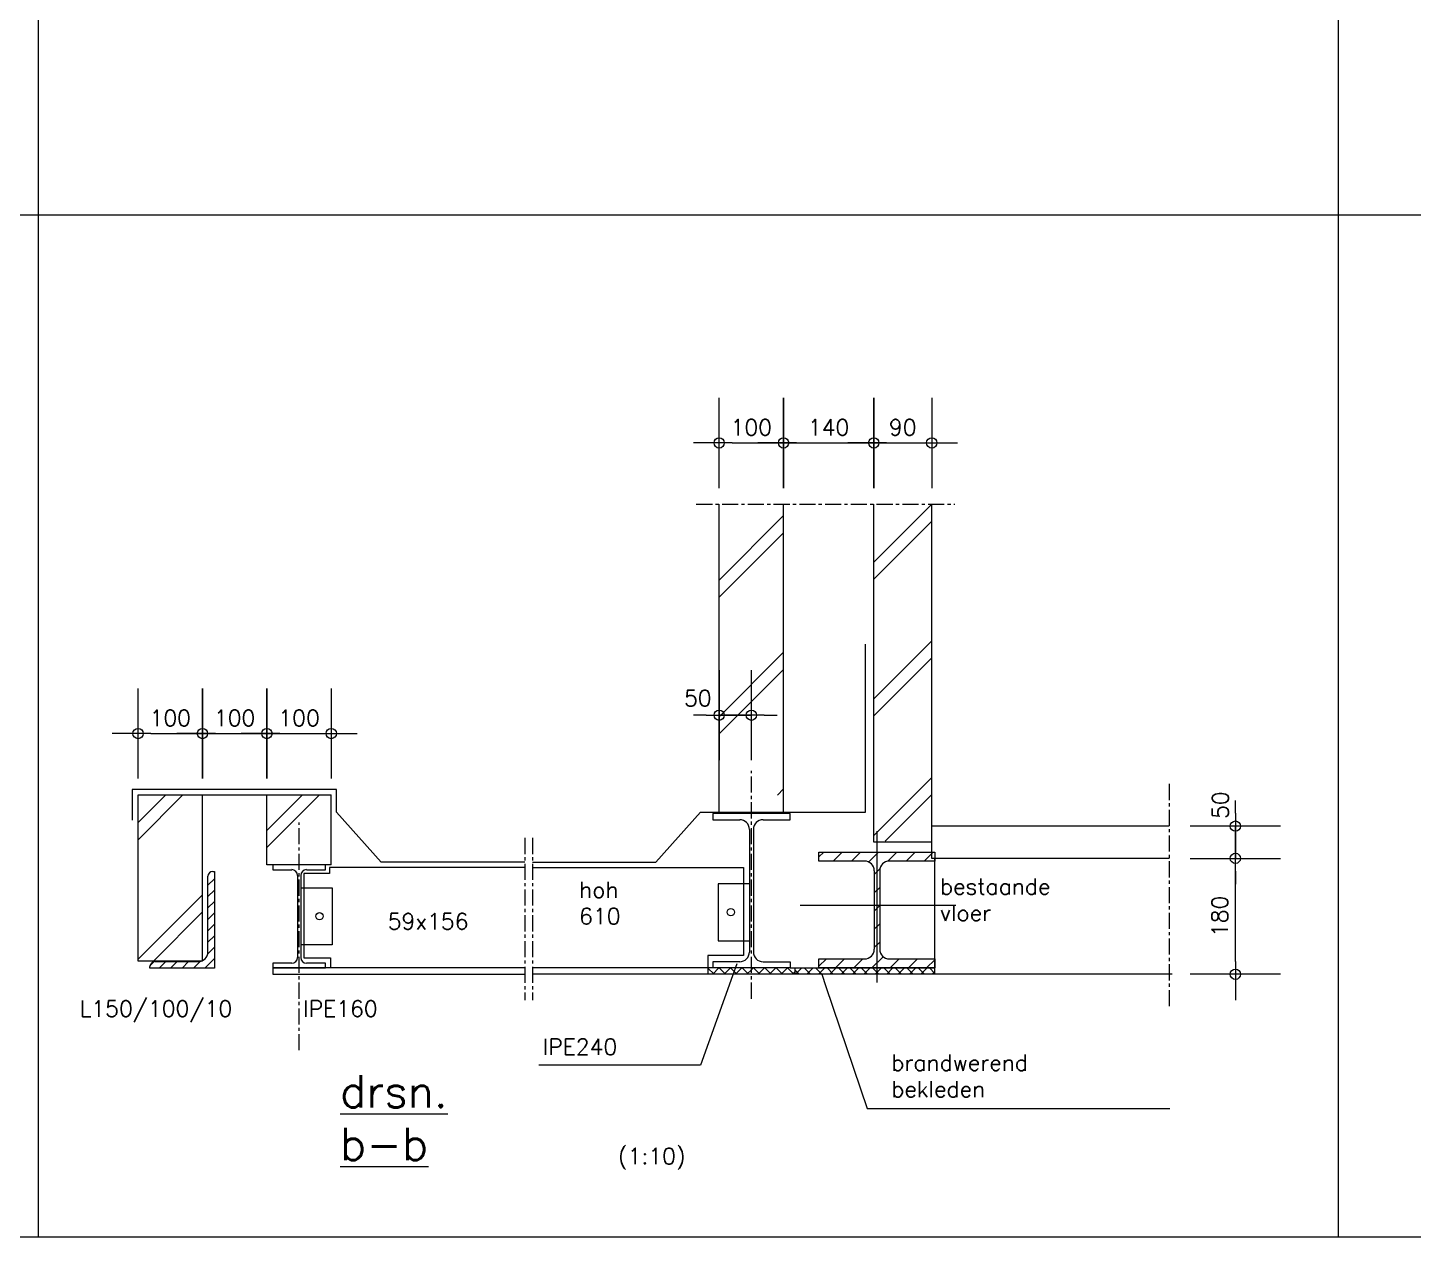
# Model space of a CAD drawing. Header units: millimetres. Extents: x -14163 to 55687, y -143 to 37302.
# Drawn here: x 24240 to 26391, y 26912 to 28790 of the extents above; entities that cross this region are included whole.
import ezdxf

# ---------------------------------------------------------------- set-up
doc = ezdxf.new("R2010")
doc.units = ezdxf.units.MM
doc.linetypes.add('IMPORT-CENTER _3_', pattern=[1016, 635, -127, 127, -127])
for name, color, linetype, lineweight in [('ARCERING', 55, 'Continuous', 13), ('AS', 1, 'IMPORT-CENTER _3_', 13), ('doorbraakdetails_dwg', 8, 'Continuous', 13), ('MAATVOERING', 1, 'Continuous', 13), ('STEEL_OUTLINE', 2, 'Continuous', 13)]:
    doc.layers.add(name, color=color, linetype=linetype, lineweight=lineweight)
doc.styles.add('RomanS', font='romans__.ttf', dxfattribs={"height": 635})
doc.styles.add('RomanS_1', font='romans__.ttf', dxfattribs={"height": 1270})

# ---------------------------------------------------------------- blocks, each defined once
blk = doc.blocks.new('doorbraakdetails_dwg_DOT2035-5098676-Details Constructie')
at = {"color": 250, "lineweight": 13}
for p, q in [((0, 17.78), (0, -17.78)), ((-5.08, 0), (10.16, 0))]:
    blk.add_line(p, q, dxfattribs=at)
blk.add_circle((0, 0), 2.03, dxfattribs=at)
blk = doc.blocks.new('doorbraakdetails_dwg-4168051-Details Constructie')
at = {"layer": 'ARCERING'}
h = blk.add_hatch(dxfattribs=at)
h.set_pattern_fill('FP_52', color=1, style=0, pattern_type=2)
h.set_pattern_definition([(45, (132672.93, -136618.9), (-224.5064, 224.5064), [])])
h.paths.add_polyline_path([(232740, 13157), (235280, 13157), (235280, 16967), (235217, 16967), (235174, 16963), (235134, 16949), (235098, 16926), (235068, 16896), (235045, 16860), (235031, 16819), (235026, 16777), (235026, 13792), (235020, 13726), (235003, 13662), (234975, 13602), (234937, 13548), (234890, 13501), (234836, 13462), (234776, 13434), (234711, 13417), (234645, 13411), (232931, 13411), (232888, 13407), (232848, 13393), (232812, 13370), (232782, 13340), (232759, 13304), (232745, 13263), (232740, 13221)])
at = {"color": 250, "lineweight": 13}
for p, q in [((255693, 33861), (257217, 33861)), ((258233, 33861), (260773, 33861)), ((261789, 33861), (263059, 33861)), ((254677, 23125), (254169, 23125)), ((256963, 23125), (257471, 23125)), ((232779, 22402), (234303, 22402)), ((235319, 22402), (236843, 22402)), ((237859, 22402), (239383, 22402)), ((275540, 19260), (275540, 19768))]:
    blk.add_line(p, q, dxfattribs=at)
at = {"color": 2, "lineweight": 13}
for p, q in [((232271, 19982), (239891, 19982)), ((256377, 18625), (256377, 13789)), ((256534, 18625), (256534, 13789)), ((239891, 17223), (237351, 17223)), ((261300, 16995), (261300, 13896)), ((261516, 16995), (261516, 13896)), ((235026, 13792), (235026, 16777)), ((234811, 13433), (232271, 13433)), ((232931, 13411), (234645, 13411)), ((258167, 13159), (258167, 12910)), ((263694, 12910), (247822, 12910))]:
    blk.add_line(p, q, dxfattribs=at)
at = {"color": 1, "lineweight": 13}
for p, q in [((272927, 18752), (263567, 18752)), ((263567, 18117), (261281, 18117)), ((261408, 18548), (261408, 12591)), ((259122, 17536), (259318, 17731)), ((259680, 17376), (260036, 17731)), ((260399, 17376), (260754, 17731)), ((261081, 17340), (261473, 17731)), ((261830, 17370), (262191, 17731)), ((262554, 17376), (262910, 17731)), ((263273, 17376), (263628, 17731)), ((261300, 16840), (261522, 17062)), ((272927, 17482), (263567, 17482)), ((261300, 16122), (261516, 16338)), ((264522, 15619), (258378, 15619)), ((261300, 15403), (261516, 15619)), ((261300, 14685), (261516, 14901)), ((261300, 13967), (261516, 14182)), ((259122, 13225), (259412, 13515)), ((259775, 13159), (260130, 13515)), ((260493, 13159), (260849, 13515)), ((261211, 13159), (261654, 13602)), ((261930, 13159), (262285, 13515)), ((262648, 13159), (263004, 13515)), ((263367, 13159), (263694, 13487)), ((273054, 12910), (263694, 12910))]:
    blk.add_line(p, q, dxfattribs=at)
at = {"color": 250, "lineweight": 13, "flags": 128}
for points in [[(256455, 23125), (255185, 23125)], [(275540, 18752), (275540, 17482)]]:
    blk.add_lwpolyline(points, close=True, dxfattribs=at)
at = {"color": 2, "lineweight": 13, "flags": 128}
for points in [[(256915, 19006), (257979, 19006), (257979, 19255), (254931, 19255), (254931, 19006), (255996, 19006)], [(260919, 17376), (259122, 17376), (259122, 17731), (263694, 17731), (263694, 17376), (261897, 17376)], [(235217, 16967), (235280, 16967), (235280, 13157), (232740, 13157), (232740, 13221)], [(247517, 17122), (239815, 17122), (239815, 16889), (238810, 16889), (238810, 13563), (239855, 13563), (239855, 13159)], [(247822, 17122), (256144, 17122), (256144, 13652), (254745, 13652), (254745, 13159), (254745, 12910)], [(247517, 13159), (237580, 13159), (237580, 12910), (247517, 12910)], [(255996, 13408), (254931, 13408), (254931, 13159), (254745, 13159), (247822, 13159)], [(256915, 13408), (257979, 13408), (257979, 13159), (254931, 13159)], [(257979, 13159), (263694, 13159), (259122, 13159), (259122, 13515), (260919, 13515)], [(261897, 13515), (263694, 13515), (263694, 13159)]]:
    blk.add_lwpolyline(points, dxfattribs=at)
at = {"color": 250, "lineweight": 13, "flags": 128}
for points in [[(275540, 13418), (275540, 16974), (275540, 16466)], [(256377, 16479), (255151, 16479), (255151, 14229), (256377, 14229)], [(238698, 16321), (239923, 16321), (239923, 14071), (238698, 14071)], [(255885, 13326), (255713, 12848), (254444, 9331), (248081, 9331)], [(259228, 12910), (259392, 12429), (261028, 7620), (272953, 7620)]]:
    blk.add_lwpolyline(points, dxfattribs=at)
at = {"color": 250, "lineweight": 13}
for centre in [(239428, 15200), (255646, 15358)]:
    blk.add_circle(centre, 142, dxfattribs=at)
at = {"color": 2, "lineweight": 13}
for centre, radius, start, end in [((255996, 18625), 381, 0, 90), ((256915, 18625), 381, 90, 180), ((235217, 16777), 190, 90, 180), ((260919, 16995), 381, 0, 90), ((261897, 16995), 381, 90, 180), ((234645, 13792), 381, 270, 360), ((255996, 13789), 381, 270, 360), ((256915, 13789), 381, 180, 270), ((260919, 13896), 381, 270, 360), ((261897, 13896), 381, 180, 270), ((232931, 13221), 190, 90, 180)]:
    blk.add_arc(centre, radius, start, end, dxfattribs=at)
at = {"layer": 'ARCERING'}
for p, q in [((261281, 29161), (263567, 31447)), ((255185, 28453), (257725, 30993)), ((261281, 28487), (263567, 30773)), ((255185, 27779), (257725, 30319)), ((261281, 23773), (263567, 26059)), ((255185, 23065), (257725, 25605)), ((261281, 23099), (263567, 25385)), ((255185, 22391), (257725, 24931)), ((257484, 19976), (257725, 20217)), ((261281, 18385), (263567, 20671)), ((232271, 18216), (234037, 19982)), ((232271, 18890), (233363, 19982)), ((237351, 17908), (239425, 19982)), ((237351, 18582), (238751, 19982)), ((261731, 18160), (263567, 19997)), ((232271, 13502), (234811, 16042)), ((232876, 13433), (234811, 15368)), ((254989, 12910), (254745, 13154)), ((254931, 12910), (255179, 13159)), ((255438, 12910), (255189, 13159)), ((255380, 12910), (255628, 13159)), ((255887, 12910), (255638, 13159)), ((255829, 12910), (256078, 13159)), ((256336, 12910), (256087, 13159)), ((256785, 12910), (256536, 13159)), ((256727, 12910), (256976, 13159)), ((257234, 12910), (256985, 13159)), ((257176, 12910), (257425, 13159)), ((257683, 12910), (257434, 13159)), ((257625, 12910), (257874, 13159)), ((258132, 12910), (257883, 13159)), ((258199, 12910), (258448, 13159)), ((258789, 12910), (258540, 13159)), ((258648, 12910), (258897, 13159)), ((259238, 12910), (258989, 13159)), ((259097, 12910), (259346, 13159)), ((259687, 12910), (259438, 13159)), ((259546, 12910), (259795, 13159)), ((260136, 12910), (259887, 13159)), ((259995, 12910), (260244, 13159)), ((260585, 12910), (260336, 13159)), ((260444, 12910), (260693, 13159)), ((261034, 12910), (260785, 13159)), ((260893, 12910), (261142, 13159)), ((261483, 12910), (261234, 13159)), ((261342, 12910), (261591, 13159)), ((261932, 12910), (261683, 13159)), ((261791, 12910), (262040, 13159)), ((262381, 12910), (262132, 13159)), ((262240, 12910), (262489, 13159)), ((262830, 12910), (262581, 13159)), ((262689, 12910), (262938, 13159)), ((263279, 12910), (263030, 13159)), ((263138, 12910), (263387, 13159)), ((263694, 12944), (263479, 13159)), ((258074, 12910), (258167, 13003)), ((258340, 12910), (258167, 13084)), ((263587, 12910), (263694, 13018))]:
    blk.add_line(p, q, dxfattribs=at)
at = {"layer": 'ARCERING', "flags": 128}
for points in [[(247822, 17330), (252685, 17330), (254445, 19298), (260955, 19298), (260955, 25927)], [(247517, 17330), (241852, 17330), (240092, 19298), (240092, 20198), (232036, 20198), (232036, 18981)], [(256278, 12910), (256455, 13088), (256527, 13159)]]:
    blk.add_lwpolyline(points, dxfattribs=at)
at = {"layer": 'AS'}
for p, q in [((254283, 31441), (264474, 31441)), ((256455, 11946), (256455, 20933)), ((272927, 20416), (272927, 11642)), ((238621, 9914), (238621, 18901)), ((247517, 18285), (247517, 11891)), ((247822, 18285), (247822, 11891))]:
    blk.add_line(p, q, dxfattribs=at)
at = {"layer": 'MAATVOERING'}
for p, q in [((279604, 2540), (279604, 93027)), ((228343, 2540), (228343, 90640)), ((2540, 42860), (351028, 42860)), ((255185, 19298), (255185, 31441)), ((257725, 19298), (257725, 31441)), ((261281, 18117), (261281, 31441)), ((263567, 17482), (263567, 31441)), ((263694, 12910), (263694, 17482))]:
    blk.add_line(p, q, dxfattribs=at)
at = {"layer": 'MAATVOERING', "color": 2}
for p, q in [((232271, 13433), (232271, 19982)), ((234811, 13433), (234811, 19982)), ((237351, 17223), (237351, 19982)), ((239891, 17223), (239891, 19982))]:
    blk.add_line(p, q, dxfattribs=at)
at = {"layer": 'MAATVOERING', "flags": 128}
blk.add_lwpolyline([(351028, 223774), (351028, 2540), (2540, 2540), (2540, 91785)], dxfattribs=at)
at = {"layer": 'STEEL_OUTLINE'}
for p, q in [((238558, 16807), (238558, 13576)), ((238685, 16807), (238685, 13576))]:
    blk.add_line(p, q, dxfattribs=at)
at = {"layer": 'STEEL_OUTLINE', "flags": 128}
for points in [[(238913, 17035), (239662, 17035), (239662, 17223), (237580, 17223), (237580, 17035), (238329, 17035)], [(238329, 13347), (237580, 13347), (237580, 13159), (239662, 13159), (239662, 13347), (238913, 13347)]]:
    blk.add_lwpolyline(points, dxfattribs=at)
at = {"layer": 'STEEL_OUTLINE'}
for centre, start, end in [((238329, 16807), 0, 90), ((238913, 16807), 90, 180), ((238329, 13576), 270, 0), ((238913, 13576), 180, 270)]:
    blk.add_arc(centre, 229, start, end, dxfattribs=at)
at = {"xscale": 100, "yscale": 100, "zscale": 100}
for p, rotation in [((255185, 33861), 180), ((257725, 33861), 180), ((261281, 33861), 180), ((256455, 23125), 180), ((232271, 22402), 180), ((234811, 22402), 180), ((237351, 22402), 180), ((275540, 18752), 270), ((275540, 17482), 90), ((275540, 17482), 90), ((275540, 12910), 270)]:
    blk.add_blockref('doorbraakdetails_dwg_DOT2035-5098676-Details Constructie', p, dxfattribs=dict(at, rotation=rotation))
for p in [(257725, 33861), (261281, 33861), (263567, 33861), (255185, 23125), (234811, 22402), (237351, 22402), (239891, 22402)]:
    blk.add_blockref('doorbraakdetails_dwg_DOT2035-5098676-Details Constructie', p, dxfattribs=at)
at = {"color": 2, "lineweight": 13, "char_height": 635, "attachment_point": 2, "line_spacing_factor": 0.983083, "style": 'RomanS'}
for s, insert, width in [('100', (256455, 34792), 2203.84), ('140', (259503, 34792), 2203.84), ('90', (262424, 34792), 1469.23), ('50', (254347, 24113), 1469.23), ('100', (233541, 23333), 2203.84), ('100', (236081, 23333), 2203.84), ('100', (238621, 23333), 2203.84)]:
    blk.add_mtext(s, dxfattribs=dict(at, insert=insert, width=width))
at = {"color": 2, "lineweight": 13, "char_height": 635, "attachment_point": 2, "rotation": 90, "line_spacing_factor": 0.983083, "style": 'RomanS'}
for s, insert, width in [('50', (274632, 19580), 1469.23), ('180', (274609, 15196), 2203.84)]:
    blk.add_mtext(s, dxfattribs=dict(at, insert=insert, width=width))
at = {"layer": 'MAATVOERING', "color": 2, "char_height": 635, "attachment_point": 1, "line_spacing_factor": 0.983083, "style": 'RomanS'}
for s, insert, width in [('hoh\\P610', (249665, 16556), 2203.84), ('bestaande\\Pvloer', (263893, 16688), 5923.3), ('59x156', (242117, 15315), 4299.42), ('L150/100/10', (229969, 11872), 8096.21), ('IPE160', (238783, 11872), 3982.38), ('IPE240', (248229, 10368), 3982.38), ('brandwerend\\Pbekleden', (261973, 9742), 7338.4), ('(1:10)', (251195, 6058), 3618.94)]:
    blk.add_mtext(s, dxfattribs=dict(at, insert=insert, width=width))
at = {"layer": 'MAATVOERING', "color": 6, "insert": (240235, 8934), "char_height": 1270, "width": 5787.34, "attachment_point": 1, "line_spacing_factor": 0.983083, "style": 'RomanS_1'}
blk.add_mtext('\\Ldrsn.\\Pb-b', dxfattribs=at)

msp = doc.modelspace()

# ---------------------------------------------------------------- block references
at = {"layer": 'doorbraakdetails_dwg', "color": 2, "xscale": 0.039370078740157, "yscale": 0.039370078740157, "zscale": 0.039370078740157}
msp.add_blockref('doorbraakdetails_dwg-4168051-Details Constructie', (15266.4, 26811.9), dxfattribs=at)

doc.saveas('drawing.dxf')
